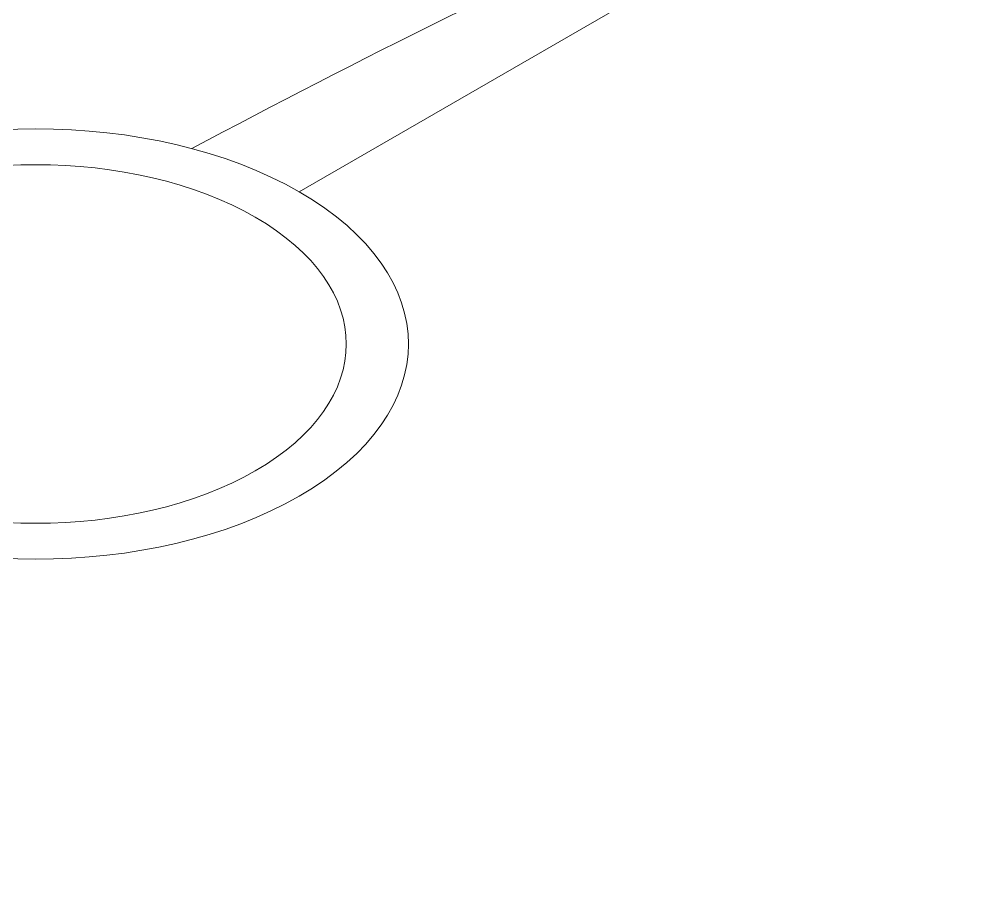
# Model space of a CAD drawing. Header units: millimetres. Extents: x 474.7 to 528.3, y 13.1 to 23.5.
# Drawn here: x 512.6047 to 512.62033, y 19.25263 to 19.26671 of the extents above; entities that cross this region are included whole.
import ezdxf

# ---------------------------------------------------------------- set-up
doc = ezdxf.new("R2010")
doc.units = ezdxf.units.MM
doc.header["$LTSCALE"] = 2.5
doc.layers.add('I-ARQ', color=8, linetype='Continuous')

msp = doc.modelspace()

# ---------------------------------------------------------------- linework, layer by layer
at = {"layer": 'I-ARQ', "lineweight": 5}
for points, knots in [([(512.661411, 19.25812, 19.148122), (512.672595, 19.268753, 19.133084), (512.669267, 19.282462, 19.113696), (512.653452, 19.290911, 19.101749), (512.653452, 19.290911, 19.101749), (512.637636, 19.299359, 19.089801), (512.613705, 19.300211, 19.088596), (512.596211, 19.292948, 19.098867)], [0, 0, 0, 0, 0.5, 0.5, 0.5, 0.5, 1, 1, 1, 1]), ([(512.652602, 19.254421, 19.153352), (512.668194, 19.263424, 19.140621), (512.669206, 19.277828, 19.12025), (512.654926, 19.287529, 19.106531), (512.654926, 19.287529, 19.106531), (512.640647, 19.29723, 19.092812), (512.615862, 19.298977, 19.090341), (512.597958, 19.291545, 19.100852)], [0, 0, 0, 0, 0.5, 0.5, 0.5, 0.5, 1, 1, 1, 1]), ([(512.652131, 19.254694, 19.152967), (512.667407, 19.263513, 19.140495), (512.668473, 19.27761, 19.120558), (512.654586, 19.287165, 19.107046), (512.654586, 19.287165, 19.107046), (512.640701, 19.296719, 19.093535), (512.61647, 19.298561, 19.09093), (512.598774, 19.291407, 19.101047)], [0, 0, 0, 0, 0.5, 0.5, 0.5, 0.5, 1, 1, 1, 1]), ([(512.649968, 19.255943, 19.151201), (512.664121, 19.264114, 19.139645), (512.665109, 19.277177, 19.121171), (512.652243, 19.286029, 19.108652), (512.652243, 19.286029, 19.108652), (512.639376, 19.294882, 19.096132), (512.616925, 19.296588, 19.093719), (512.600528, 19.28996, 19.103093)], [0, 0, 0, 0, 0.5, 0.5, 0.5, 0.5, 1, 1, 1, 1]), ([(512.550451, 19.266529, 19.13623), (512.537872, 19.256429, 19.150513), (512.539347, 19.242612, 19.170053), (512.553981, 19.233481, 19.182967), (512.553981, 19.233481, 19.182967), (512.568613, 19.22435, 19.19588), (512.592359, 19.222428, 19.198597), (512.610776, 19.228885, 19.189466)], [0, 0, 0, 0, 0.5, 0.5, 0.5, 0.5, 1, 1, 1, 1]), ([(512.552882, 19.26552, 19.137657), (512.540009, 19.255184, 19.152274), (512.543035, 19.240874, 19.172511), (512.559837, 19.232629, 19.184171), (512.559837, 19.232629, 19.184171), (512.57664, 19.224385, 19.19583), (512.601589, 19.224969, 19.195004), (512.617181, 19.233971, 19.182273)], [0, 0, 0, 0, 0.5, 0.5, 0.5, 0.5, 1, 1, 1, 1]), ([(512.60071, 19.259023, 19.146844), (512.603058, 19.257668, 19.148761), (512.606863, 19.257668, 19.148761), (512.60921, 19.259023, 19.146844), (512.60921, 19.259023, 19.146844), (512.611558, 19.260379, 19.144927), (512.611559, 19.262576, 19.141819), (512.609211, 19.263931, 19.139903), (512.609211, 19.263931, 19.139903), (512.606863, 19.265287, 19.137986), (512.603057, 19.265287, 19.137986), (512.600709, 19.263931, 19.139903), (512.600709, 19.263931, 19.139903), (512.598362, 19.262576, 19.141819), (512.598362, 19.260379, 19.144927), (512.60071, 19.259023, 19.146844)], [0, 0, 0, 0, 0.25, 0.25, 0.25, 0.25, 0.5, 0.5, 0.5, 0.5, 0.75, 0.75, 0.75, 0.75, 1, 1, 1, 1]), ([(512.553121, 19.265049, 19.138322), (512.54073, 19.254832, 19.152771), (512.54392, 19.240842, 19.172556), (512.560468, 19.232826, 19.183893), (512.560468, 19.232826, 19.183893), (512.577017, 19.224809, 19.195231), (512.601434, 19.225424, 19.194361), (512.61671, 19.234243, 19.181888)], [0, 0, 0, 0, 0.5, 0.5, 0.5, 0.5, 1, 1, 1, 1]), ([(512.601418, 19.259432, 19.146266), (512.603375, 19.258303, 19.147863), (512.606546, 19.258303, 19.147863), (512.608502, 19.259432, 19.146266), (512.608502, 19.259432, 19.146266), (512.610459, 19.260562, 19.144668), (512.610459, 19.262393, 19.142079), (512.608502, 19.263522, 19.140482), (512.608502, 19.263522, 19.140482), (512.606546, 19.264652, 19.138884), (512.603374, 19.264652, 19.138884), (512.601418, 19.263523, 19.140481), (512.601418, 19.263523, 19.140481), (512.599461, 19.262393, 19.142078), (512.599462, 19.260562, 19.144668), (512.601418, 19.259432, 19.146266)], [0, 0, 0, 0, 0.25, 0.25, 0.25, 0.25, 0.5, 0.5, 0.5, 0.5, 0.75, 0.75, 0.75, 0.75, 1, 1, 1, 1]), ([(512.555626, 19.264036, 19.139755), (512.544147, 19.25457, 19.153143), (512.547102, 19.241607, 19.171474), (512.562436, 19.234179, 19.18198), (512.562436, 19.234179, 19.18198), (512.577768, 19.22675, 19.192485), (512.600393, 19.227321, 19.191678), (512.614547, 19.235492, 19.180122)], [0, 0, 0, 0, 0.5, 0.5, 0.5, 0.5, 1, 1, 1, 1])]:
    msp.add_open_spline(points, degree=3, knots=knots, dxfattribs=at)
for points in [[(512.615799, 19.268746, 19.133095), (512.612936, 19.267435, 19.134948), (512.61016, 19.266062, 19.13689), (512.607477, 19.264629, 19.138916)], [(512.616603, 19.268199, 19.133868), (512.616603, 19.268199, 19.133868), (512.609211, 19.263931, 19.139903), (512.609211, 19.263931, 19.139903)]]:
    msp.add_open_spline(points, degree=3, dxfattribs=at)

doc.saveas('drawing.dxf')
